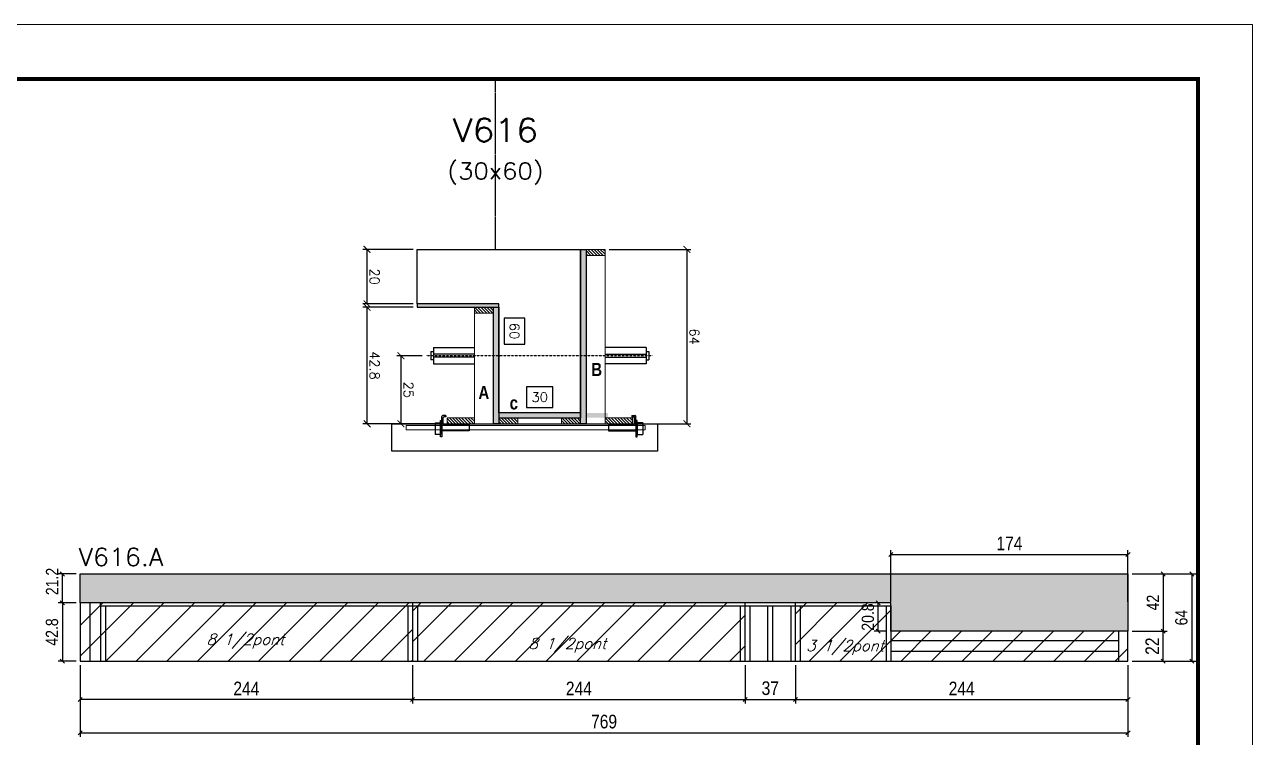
# Model space of a CAD drawing. Extents: x -20960 to -5926, y -2106 to 21915.
# Drawn here: x -8440 to -7538, y 15649 to 16173 of the extents above; entities that cross this region are included whole.
import ezdxf
from ezdxf.enums import TextEntityAlignment as Align

# ---------------------------------------------------------------- set-up
doc = ezdxf.new("R2010")
doc.units = 0
doc.linetypes.add('DASHED', pattern=[0.75, 0.5, -0.25])
doc.linetypes.add('HIDDEN', pattern=[0.375, 0.25, -0.125])
for name, color, linetype in [('barrote', 251, 'Continuous'), ('COTA', 241, 'Continuous'), ('Cota Seção (2x)', 4, 'Continuous'), ('detalhes', 4, 'Continuous'), ('Painéis', 200, 'Continuous'), ('presilha', 1, 'Continuous'), ('Reaproveitamento', 251, 'Continuous'), ('SARR_2.2x7', 40, 'Continuous'), ('SARR_3.5x7', 81, 'Continuous'), ('TENSOR', 3, 'Continuous'), ('texto', 7, 'Continuous'), ('Texto de Titulo', 7, 'Continuous'), ('Texto Qtd Sarr', 242, 'Continuous')]:
    doc.layers.add(name, color=color, linetype=linetype)
for name, color, linetype, lineweight in [('CONCRETO', 251, 'Continuous', 25), ('Folhas', 255, 'Continuous', 9), ('Hachura', 251, 'Continuous', 9), ('Madeira', 126, 'Continuous', 18), ('SARRAFO DE PRESSAO', 251, 'DASHED', 9), ('SCO-___-LAJ', 2, 'Continuous', 0), ('Texto Seção', 7, 'Continuous', 15)]:
    doc.layers.add(name, color=color, linetype=linetype, lineweight=lineweight)
doc.styles.add('COTA TECNICA', font='techl___.ttf', dxfattribs={"height": 10})
doc.styles.add('COTA TECNICA-50', font='techl___.ttf', dxfattribs={"height": 9})
doc.styles.add('REGUA-120', font='ROMANS.shx', dxfattribs={"height": 15})
doc.styles.add('Romans', font='romans.shx')
doc.styles.add('TECNICA', font='techb___.ttf', dxfattribs={"height": 10})
doc.dimstyles.new('COTA PAINEL-50', dxfattribs={"dimtxt": 9, "dimasz": 3, "dimexe": 3, "dimexo": 3, "dimgap": 3, "dimtad": 1, "dimdec": 1, "dimzin": 12, "dimdsep": 46, "dimtxsty": 'COTA TECNICA-50', "dimblk1": 'OBLIQUE', "dimblk2": 'OBLIQUE', "dimsah": 1, "dimcen": 0.9, "dimclrd": 4, "dimclre": 4, "dimclrt": 240, "dimadec": 1, "dimazin": 3, "dimtfac": 1, "dimtdec": 1, "dimtmove": 0, "dimatfit": 3, "dimfxl": 1, "dimtolj": 1, "dimtzin": 12, "dimarcsym": 0})
doc.dimstyles.new('Cota Seção (2x)', dxfattribs={"dimtxt": 7, "dimasz": 5, "dimexe": 3, "dimexo": 3, "dimgap": 2, "dimtad": 3, "dimdec": 1, "dimlfac": 0.5, "dimzin": 12, "dimdsep": 46, "dimtxsty": 'Romans', "dimblk": 'ARCHTICK', "dimcen": 0, "dimclrd": 4, "dimclre": 4, "dimclrt": 1, "dimadec": 1, "dimazin": 3, "dimtfac": 1, "dimtdec": 1, "dimtmove": 0, "dimatfit": 3, "dimldrblk": 'OBLIQUE', "dimfxl": 1, "dimtolj": 1, "dimtzin": 12, "dimarcsym": 0})
doc.dimstyles.new('Cota Seção interna', dxfattribs={"dimtxt": 7, "dimasz": 6, "dimexe": 0.18, "dimexo": 2, "dimgap": -4, "dimtad": 3, "dimdec": 1, "dimlfac": 0.5, "dimzin": 12, "dimdsep": 46, "dimtxsty": 'Romans', "dimblk": 'ARCHTICK', "dimcen": 0.09, "dimse1": 1, "dimse2": 1, "dimsd1": 1, "dimsd2": 1, "dimclrd": 180, "dimclre": 5, "dimclrt": 1, "dimadec": 0, "dimazin": 3, "dimtfac": 1, "dimtdec": 1, "dimtofl": 0, "dimtmove": 0, "dimatfit": 3, "dimldrblk": 'ARCHTICK', "dimfxl": 1, "dimtolj": 1, "dimtzin": 0, "dimarcsym": 0})
doc.dimstyles.new('PAINEL', dxfattribs={"dimtxt": 10, "dimasz": 3, "dimexe": 3, "dimexo": 3, "dimgap": 3, "dimtad": 1, "dimdec": 1, "dimzin": 12, "dimdsep": 46, "dimtxsty": 'COTA TECNICA', "dimblk1": 'OBLIQUE', "dimblk2": 'OBLIQUE', "dimsah": 1, "dimcen": 0.9, "dimclrd": 4, "dimclre": 4, "dimclrt": 240, "dimadec": 1, "dimazin": 3, "dimtfac": 1, "dimtdec": 1, "dimtmove": 0, "dimatfit": 3, "dimfxl": 1, "dimtolj": 1, "dimtzin": 12, "dimarcsym": 0})
pattern_1 = [(45, (-147579.472, -15955.497), (-11.2253202, 11.2253202), [])]

# ---------------------------------------------------------------- blocks, each defined once
blk = doc.blocks.new('9999999999')
at = {"layer": 'Folhas'}
blk.add_lwpolyline([(98138.98, 34190.21), (99623.98, 34190.21), (99623.98, 35240.21), (98138.98, 35240.21)], close=True, dxfattribs=at)
at = {"layer": 'Folhas', "color": 30, "const_width": 3}
blk.add_lwpolyline([(98213.98, 34230.21), (99583.98, 34230.21), (99583.98, 35200.21), (98213.98, 35200.21)], close=True, dxfattribs=at)
blk = doc.blocks.new('titulo1')
at = {"layer": 'Defpoints', "color": 252, "linetype": 'HIDDEN', "ltscale": 2}
blk.add_line((0, 0), (0, 125), dxfattribs=at)
at = {"layer": 'Defpoints', "style": 'Romans', "oblique": 15}
blk.add_attdef('FOLHA', text='', height=10, dxfattribs=at).set_placement((0, 15.58), align=Align.MIDDLE_CENTER)
at = {"layer": 'Texto Qtd Sarr', "color": 3, "style": 'Romans', "oblique": 15}
for tag, height, p in [('TITULO', 17, (0, 71.45)), ('SEÇÃO', 12, (0, 41.55))]:
    blk.add_attdef(tag, text='', height=height, dxfattribs=at).set_placement(p, align=Align.MIDDLE_CENTER)
blk = doc.blocks.new('_ArchTick')
at = {"color": 0, "linetype": 'ByBlock', "const_width": 0.15}
blk.add_lwpolyline([(-0.5, -0.5), (0.5, 0.5)], dxfattribs=at)
blk = doc.blocks.new('*D619')
at = {"layer": 'COTA', "color": 4, "lineweight": -2, "transparency": 16777216}
for p, q in [((-8154.56, 15965.11), (-8191.28, 15965.11)), ((-8188.28, 15879.51), (-8188.28, 15965.11)), ((-8136.96, 15879.51), (-8191.28, 15879.51))]:
    blk.add_line(p, q, dxfattribs=at)
at = {"layer": 'Defpoints', "color": 0, "transparency": 16777216}
for p in [(-8188.28, 15965.11), (-8151.56, 15965.11), (-8133.96, 15879.51)]:
    blk.add_point(p, dxfattribs=at)
at = {"layer": 'COTA', "color": 4, "lineweight": -2, "transparency": 16777216, "xscale": 5, "yscale": 5, "zscale": 5}
for p, rotation in [((-8188.28, 15965.11), 90.00098738421937), ((-8188.28, 15879.51), 270.0009873842193)]:
    blk.add_blockref('_ArchTick', p, dxfattribs=dict(at, rotation=rotation))
at = {"layer": 'COTA', "color": 1, "transparency": 16777216, "insert": (-8182.78, 15922.31), "char_height": 7, "attachment_point": 5, "rotation": 270.00099, "style": 'Romans'}
blk.add_mtext('\\A1;42.8', dxfattribs=at)
blk = doc.blocks.new('_Oblique')
at = {"color": 0, "linetype": 'ByBlock', "lineweight": -2}
blk.add_line((-0.5, -0.5), (0.5, 0.5), dxfattribs=at)
blk = doc.blocks.new('*D620')
at = {"layer": 'COTA', "color": 4, "lineweight": -2, "transparency": 16777216}
for p, q in [((-8154.56, 16007.51), (-8191.28, 16007.51)), ((-8188.28, 15967.51), (-8188.28, 16007.51)), ((-8154.56, 15967.51), (-8191.28, 15967.51))]:
    blk.add_line(p, q, dxfattribs=at)
at = {"layer": 'Defpoints', "color": 0, "transparency": 16777216}
for p in [(-8188.28, 16007.51), (-8151.56, 16007.51), (-8151.56, 15967.51)]:
    blk.add_point(p, dxfattribs=at)
at = {"layer": 'COTA', "color": 4, "lineweight": -2, "transparency": 16777216, "xscale": 5, "yscale": 5, "zscale": 5}
for p, rotation in [((-8188.28, 16007.51), 90.00098738421937), ((-8188.28, 15967.51), 270.0009873842193)]:
    blk.add_blockref('_ArchTick', p, dxfattribs=dict(at, rotation=rotation))
at = {"layer": 'COTA', "color": 1, "transparency": 16777216, "insert": (-8182.78, 15987.51), "char_height": 7, "attachment_point": 5, "rotation": 270.00099, "style": 'Romans'}
blk.add_mtext('\\A1;20', dxfattribs=at)
blk = doc.blocks.new('*D621')
at = {"layer": 'Cota Seção (2x)', "color": 180, "lineweight": -2, "transparency": 16777216}
for p, q in [((-8087.56, 15957.02), (-8087.56, 15938.02)), ((-8072.56, 15957.02), (-8087.56, 15957.02)), ((-8072.56, 15938.02), (-8072.56, 15957.02)), ((-8087.56, 15938.02), (-8072.56, 15938.02))]:
    blk.add_line(p, q, dxfattribs=at)
at = {"layer": 'Defpoints', "color": 0, "transparency": 16777216}
for p in [(-8091.56, 16007.52), (-8091.56, 16007.52), (-8091.56, 15887.52)]:
    blk.add_point(p, dxfattribs=at)
at = {"layer": 'Cota Seção (2x)', "color": 1, "transparency": 16777216, "insert": (-8080.06, 15947.52), "char_height": 7, "attachment_point": 5, "rotation": 270.00099, "style": 'Romans'}
blk.add_mtext('\\A1;60', dxfattribs=at)
blk = doc.blocks.new('PRESILHA METÁLICA 1')
at = {"layer": 'presilha'}
for p, q in [((6, 15.5), (7.5, 15.5)), ((6, -2.5), (6, 15.5)), ((7.5, 10.6), (7.5, 19.9)), ((7.5, 15.5), (7.5, -2.5)), ((12, 21), (8.6, 21)), ((9, 11.6), (9, 18.9)), ((12, 19.5), (9.6, 19.5)), ((12, 21), (12, 19.5)), ((0, 13), (6, 13)), ((0, 13), (0, 0)), ((6, 0), (0, 0)), ((6, 13), (6, 0)), ((37.5, 4.1), (7.5, 4.1)), ((37.5, 11), (9.6, 11)), ((37.5, 11), (37.5, 4.1)), ((7.5, -2.5), (6, -2.5))]:
    blk.add_line(p, q, dxfattribs=at)
for centre, radius, start, end in [((8.6, 19.9), 1.14, 90, 180), ((9.6, 18.9), 0.57, 90, 180), ((9.6, 11.6), 0.57, 180, 270)]:
    blk.add_arc(centre, radius, start, end, dxfattribs=at)
blk = doc.blocks.new('*D702')
at = {"layer": 'COTA', "color": 4, "lineweight": -2, "transparency": 16777216}
for p, q in [((-8147.86, 15929.48), (-8166.42, 15929.48)), ((-8163.42, 15929.48), (-8163.42, 15879.51)), ((-8147.86, 15879.51), (-8166.42, 15879.51))]:
    blk.add_line(p, q, dxfattribs=at)
at = {"layer": 'Defpoints', "color": 0, "transparency": 16777216}
for p in [(-8144.86, 15929.48), (-8163.42, 15879.51), (-8144.86, 15879.51)]:
    blk.add_point(p, dxfattribs=at)
at = {"layer": 'COTA', "color": 4, "lineweight": -2, "transparency": 16777216, "xscale": 5, "yscale": 5, "zscale": 5}
for p, rotation in [((-8163.42, 15929.48), 90.00098738421937), ((-8163.42, 15879.51), 270.0009873842193)]:
    blk.add_blockref('_ArchTick', p, dxfattribs=dict(at, rotation=rotation))
at = {"layer": 'COTA', "color": 1, "transparency": 16777216, "insert": (-8157.92, 15904.5), "char_height": 7, "attachment_point": 5, "rotation": 270.00099, "style": 'Romans'}
blk.add_mtext('\\A1;25', dxfattribs=at)
blk = doc.blocks.new('*D724')
at = {"layer": 'COTA', "color": 4, "linetype": 'ByBlock', "lineweight": -2, "transparency": 16777216}
for p, q in [((-7626.86, 15727.27), (-7601.03, 15727.27)), ((-7604.03, 15705.27), (-7604.03, 15727.27)), ((-7626.86, 15705.27), (-7601.03, 15705.27))]:
    blk.add_line(p, q, dxfattribs=at)
at = {"layer": 'Defpoints', "color": 0, "linetype": 'ByBlock', "transparency": 16777216}
for p in [(-7629.86, 15727.27), (-7604.03, 15727.27), (-7629.86, 15705.27)]:
    blk.add_point(p, dxfattribs=at)
at = {"layer": 'COTA', "color": 4, "linetype": 'ByBlock', "lineweight": -2, "transparency": 16777216, "xscale": 3, "yscale": 3, "zscale": 3}
for p, rotation in [((-7604.03, 15727.27), 90), ((-7604.03, 15705.27), 270)]:
    blk.add_blockref('_Oblique', p, dxfattribs=dict(at, rotation=rotation))
at = {"layer": 'COTA', "color": 240, "linetype": 'ByBlock', "transparency": 16777216, "insert": (-7612.03, 15716.27), "char_height": 10, "attachment_point": 5, "rotation": 90, "style": 'COTA TECNICA'}
blk.add_mtext('\\A1;22', dxfattribs=at)
blk = doc.blocks.new('*D725')
at = {"layer": 'COTA', "color": 4, "linetype": 'ByBlock', "lineweight": -2, "transparency": 16777216}
for p, q in [((-8398.86, 15702.27), (-8398.86, 15674.16)), ((-8154.86, 15702.27), (-8154.86, 15674.16)), ((-8154.86, 15677.16), (-8398.86, 15677.16))]:
    blk.add_line(p, q, dxfattribs=at)
at = {"layer": 'Defpoints', "color": 0, "linetype": 'ByBlock', "transparency": 16777216}
for p in [(-8398.86, 15705.27), (-8154.86, 15705.27), (-8398.86, 15677.16)]:
    blk.add_point(p, dxfattribs=at)
at = {"layer": 'COTA', "color": 4, "linetype": 'ByBlock', "lineweight": -2, "transparency": 16777216, "xscale": 3, "yscale": 3, "zscale": 3, "rotation": 180}
blk.add_blockref('_Oblique', (-8398.86, 15677.16), dxfattribs=at)
at = {"layer": 'COTA', "color": 4, "linetype": 'ByBlock', "lineweight": -2, "transparency": 16777216, "xscale": 3, "yscale": 3, "zscale": 3}
blk.add_blockref('_Oblique', (-8154.86, 15677.16), dxfattribs=at)
at = {"layer": 'COTA', "color": 240, "linetype": 'ByBlock', "transparency": 16777216, "insert": (-8276.86, 15685.23), "char_height": 10, "attachment_point": 5, "style": 'COTA TECNICA'}
blk.add_mtext('\\A1;244', dxfattribs=at)
blk = doc.blocks.new('*D726')
at = {"layer": 'COTA', "color": 4, "linetype": 'ByBlock', "lineweight": -2, "transparency": 16777216}
for p, q in [((-8154.86, 15702.27), (-8154.86, 15674.16)), ((-7910.86, 15702.27), (-7910.86, 15674.16)), ((-8154.86, 15677.16), (-7910.86, 15677.16))]:
    blk.add_line(p, q, dxfattribs=at)
at = {"layer": 'Defpoints', "color": 0, "linetype": 'ByBlock', "transparency": 16777216}
for p in [(-8154.86, 15705.27), (-7910.86, 15705.27), (-7910.86, 15677.16)]:
    blk.add_point(p, dxfattribs=at)
at = {"layer": 'COTA', "color": 4, "linetype": 'ByBlock', "lineweight": -2, "transparency": 16777216, "xscale": 3, "yscale": 3, "zscale": 3, "rotation": 180}
blk.add_blockref('_Oblique', (-8154.86, 15677.16), dxfattribs=at)
at = {"layer": 'COTA', "color": 4, "linetype": 'ByBlock', "lineweight": -2, "transparency": 16777216, "xscale": 3, "yscale": 3, "zscale": 3}
blk.add_blockref('_Oblique', (-7910.86, 15677.16), dxfattribs=at)
at = {"layer": 'COTA', "color": 240, "linetype": 'ByBlock', "transparency": 16777216, "insert": (-8032.86, 15685.23), "char_height": 10, "attachment_point": 5, "style": 'COTA TECNICA'}
blk.add_mtext('\\A1;244', dxfattribs=at)
blk = doc.blocks.new('*D727')
at = {"layer": 'COTA', "color": 4, "linetype": 'ByBlock', "lineweight": -2, "transparency": 16777216}
for p, q in [((-7910.86, 15702.27), (-7910.86, 15674.16)), ((-7873.86, 15702.27), (-7873.86, 15674.16)), ((-7910.86, 15677.16), (-7873.86, 15677.16))]:
    blk.add_line(p, q, dxfattribs=at)
at = {"layer": 'Defpoints', "color": 0, "linetype": 'ByBlock', "transparency": 16777216}
for p in [(-7910.86, 15705.27), (-7873.86, 15705.27), (-7873.86, 15677.16)]:
    blk.add_point(p, dxfattribs=at)
at = {"layer": 'COTA', "color": 4, "linetype": 'ByBlock', "lineweight": -2, "transparency": 16777216, "xscale": 3, "yscale": 3, "zscale": 3, "rotation": 180}
blk.add_blockref('_Oblique', (-7910.86, 15677.16), dxfattribs=at)
at = {"layer": 'COTA', "color": 4, "linetype": 'ByBlock', "lineweight": -2, "transparency": 16777216, "xscale": 3, "yscale": 3, "zscale": 3}
blk.add_blockref('_Oblique', (-7873.86, 15677.16), dxfattribs=at)
at = {"layer": 'COTA', "color": 240, "linetype": 'ByBlock', "transparency": 16777216, "insert": (-7892.36, 15685.38), "char_height": 10, "attachment_point": 5, "style": 'COTA TECNICA'}
blk.add_mtext('\\A1;37', dxfattribs=at)
blk = doc.blocks.new('*D731')
at = {"layer": 'COTA', "color": 4, "linetype": 'ByBlock', "lineweight": -2, "transparency": 16777216}
for p, q in [((-8398.86, 15702.27), (-8398.86, 15649.76)), ((-7629.86, 15702.27), (-7629.86, 15649.76)), ((-8398.86, 15652.76), (-7629.86, 15652.76))]:
    blk.add_line(p, q, dxfattribs=at)
at = {"layer": 'Defpoints', "color": 0, "linetype": 'ByBlock', "transparency": 16777216}
for p in [(-8398.86, 15705.27), (-7629.86, 15705.27), (-7629.86, 15652.76)]:
    blk.add_point(p, dxfattribs=at)
at = {"layer": 'COTA', "color": 4, "linetype": 'ByBlock', "lineweight": -2, "transparency": 16777216, "xscale": 3, "yscale": 3, "zscale": 3, "rotation": 180}
blk.add_blockref('_Oblique', (-8398.86, 15652.76), dxfattribs=at)
at = {"layer": 'COTA', "color": 4, "linetype": 'ByBlock', "lineweight": -2, "transparency": 16777216, "xscale": 3, "yscale": 3, "zscale": 3}
blk.add_blockref('_Oblique', (-7629.86, 15652.76), dxfattribs=at)
at = {"layer": 'COTA', "color": 240, "linetype": 'ByBlock', "transparency": 16777216, "insert": (-8014.36, 15660.89), "char_height": 10, "attachment_point": 5, "style": 'COTA TECNICA'}
blk.add_mtext('\\A1;769', dxfattribs=at)
blk = doc.blocks.new('*D733')
at = {"layer": 'COTA', "color": 4, "linetype": 'ByBlock', "lineweight": -2, "transparency": 16777216}
for p, q in [((-7806.87, 15748.07), (-7816.12, 15748.07)), ((-7813.12, 15727.27), (-7813.12, 15748.07)), ((-7806.87, 15727.27), (-7816.12, 15727.27))]:
    blk.add_line(p, q, dxfattribs=at)
at = {"layer": 'Defpoints', "color": 0, "linetype": 'ByBlock', "transparency": 16777216}
for p in [(-7813.12, 15748.07), (-7803.87, 15748.07), (-7803.87, 15727.27)]:
    blk.add_point(p, dxfattribs=at)
at = {"layer": 'COTA', "color": 4, "linetype": 'ByBlock', "lineweight": -2, "transparency": 16777216, "xscale": 3, "yscale": 3, "zscale": 3}
for p, rotation in [((-7813.12, 15748.07), 90), ((-7813.12, 15727.27), 270)]:
    blk.add_blockref('_Oblique', p, dxfattribs=dict(at, rotation=rotation))
at = {"layer": 'COTA', "color": 240, "linetype": 'ByBlock', "transparency": 16777216, "insert": (-7820.73, 15737.67), "char_height": 9, "attachment_point": 5, "rotation": 90, "style": 'COTA TECNICA-50'}
blk.add_mtext('\\A1;20.8', dxfattribs=at)
blk = doc.blocks.new('*D734')
at = {"layer": 'COTA', "color": 4, "linetype": 'ByBlock', "lineweight": -2, "transparency": 16777216}
for p, q in [((-7626.86, 15769.26), (-7601.03, 15769.26)), ((-7604.03, 15769.26), (-7604.03, 15727.27)), ((-7626.86, 15727.27), (-7601.03, 15727.27))]:
    blk.add_line(p, q, dxfattribs=at)
at = {"layer": 'Defpoints', "color": 0, "linetype": 'ByBlock', "transparency": 16777216}
for p in [(-7629.86, 15769.26), (-7629.86, 15727.27), (-7604.03, 15727.27)]:
    blk.add_point(p, dxfattribs=at)
at = {"layer": 'COTA', "color": 4, "linetype": 'ByBlock', "lineweight": -2, "transparency": 16777216, "xscale": 3, "yscale": 3, "zscale": 3}
for p, rotation in [((-7604.03, 15769.26), 90), ((-7604.03, 15727.27), 270)]:
    blk.add_blockref('_Oblique', p, dxfattribs=dict(at, rotation=rotation))
at = {"layer": 'COTA', "color": 240, "linetype": 'ByBlock', "transparency": 16777216, "insert": (-7611.59, 15748.26), "char_height": 9, "attachment_point": 5, "rotation": 90, "style": 'COTA TECNICA-50'}
blk.add_mtext('\\A1;42', dxfattribs=at)
blk = doc.blocks.new('*D618')
at = {"layer": 'COTA', "color": 4, "linetype": 'ByBlock', "lineweight": -2, "transparency": 16777216}
for p, q in [((-7626.86, 15769.26), (-7580.05, 15769.26)), ((-7583.05, 15769.26), (-7583.05, 15705.27)), ((-7626.86, 15705.27), (-7580.05, 15705.27))]:
    blk.add_line(p, q, dxfattribs=at)
at = {"layer": 'Defpoints', "color": 0, "linetype": 'ByBlock', "transparency": 16777216}
for p in [(-7629.86, 15769.26), (-7629.86, 15705.27), (-7583.05, 15705.27)]:
    blk.add_point(p, dxfattribs=at)
at = {"layer": 'COTA', "color": 4, "linetype": 'ByBlock', "lineweight": -2, "transparency": 16777216, "xscale": 3, "yscale": 3, "zscale": 3}
for p, rotation in [((-7583.05, 15769.26), 90), ((-7583.05, 15705.27), 270)]:
    blk.add_blockref('_Oblique', p, dxfattribs=dict(at, rotation=rotation))
at = {"layer": 'COTA', "color": 240, "linetype": 'ByBlock', "transparency": 16777216, "insert": (-7590.64, 15737.26), "char_height": 9, "attachment_point": 5, "rotation": 90, "style": 'COTA TECNICA-50'}
blk.add_mtext('\\A1;64', dxfattribs=at)
blk = doc.blocks.new('*D735')
at = {"layer": 'COTA', "color": 4, "linetype": 'ByBlock', "lineweight": -2, "transparency": 16777216}
for p, q in [((-8401.86, 15748.07), (-8414.92, 15748.07)), ((-8411.92, 15748.07), (-8411.92, 15705.27)), ((-8401.86, 15705.27), (-8414.92, 15705.27))]:
    blk.add_line(p, q, dxfattribs=at)
at = {"layer": 'Defpoints', "color": 0, "linetype": 'ByBlock', "transparency": 16777216}
for p in [(-8398.86, 15748.07), (-8411.92, 15705.27), (-8398.86, 15705.27)]:
    blk.add_point(p, dxfattribs=at)
at = {"layer": 'COTA', "color": 4, "linetype": 'ByBlock', "lineweight": -2, "transparency": 16777216, "xscale": 3, "yscale": 3, "zscale": 3}
for p, rotation in [((-8411.92, 15748.07), 90), ((-8411.92, 15705.27), 270)]:
    blk.add_blockref('_Oblique', p, dxfattribs=dict(at, rotation=rotation))
at = {"layer": 'COTA', "color": 240, "linetype": 'ByBlock', "transparency": 16777216, "insert": (-8419.51, 15726.67), "char_height": 9, "attachment_point": 5, "rotation": 90, "style": 'COTA TECNICA-50'}
blk.add_mtext('\\A1;42.8', dxfattribs=at)
blk = doc.blocks.new('*D736')
at = {"layer": 'COTA', "color": 4, "linetype": 'ByBlock', "lineweight": -2, "transparency": 16777216}
for p, q in [((-8401.86, 15769.28), (-8414.92, 15769.28)), ((-8411.92, 15748.07), (-8411.92, 15769.28)), ((-8401.86, 15748.07), (-8414.92, 15748.07))]:
    blk.add_line(p, q, dxfattribs=at)
at = {"layer": 'Defpoints', "color": 0, "linetype": 'ByBlock', "transparency": 16777216}
for p in [(-8411.92, 15769.28), (-8398.86, 15769.28), (-8398.86, 15748.07)]:
    blk.add_point(p, dxfattribs=at)
at = {"layer": 'COTA', "color": 4, "linetype": 'ByBlock', "lineweight": -2, "transparency": 16777216, "xscale": 3, "yscale": 3, "zscale": 3}
for p, rotation in [((-8411.92, 15769.28), 90), ((-8411.92, 15748.07), 270)]:
    blk.add_blockref('_Oblique', p, dxfattribs=dict(at, rotation=rotation))
at = {"layer": 'COTA', "color": 240, "linetype": 'ByBlock', "transparency": 16777216, "insert": (-8419.47, 15763.76), "char_height": 9, "attachment_point": 5, "rotation": 90, "style": 'COTA TECNICA-50'}
blk.add_mtext('\\A1;21.2', dxfattribs=at)
blk = doc.blocks.new('*D737')
at = {"layer": 'COTA', "color": 4, "lineweight": -2, "ltscale": 25, "transparency": 16777216}
for p, q in [((-7873.86, 15702.27), (-7873.86, 15674.16)), ((-7629.86, 15702.27), (-7629.86, 15674.16)), ((-7873.86, 15677.16), (-7629.86, 15677.16))]:
    blk.add_line(p, q, dxfattribs=at)
at = {"layer": 'Defpoints', "color": 0, "ltscale": 25, "transparency": 16777216}
for p in [(-7873.86, 15705.27), (-7629.86, 15705.27), (-7629.86, 15677.16)]:
    blk.add_point(p, dxfattribs=at)
at = {"layer": 'COTA', "color": 4, "lineweight": -2, "ltscale": 25, "transparency": 16777216, "xscale": 3, "yscale": 3, "zscale": 3, "rotation": 180}
blk.add_blockref('_Oblique', (-7873.86, 15677.16), dxfattribs=at)
at = {"layer": 'COTA', "color": 4, "lineweight": -2, "ltscale": 25, "transparency": 16777216, "xscale": 3, "yscale": 3, "zscale": 3}
blk.add_blockref('_Oblique', (-7629.86, 15677.16), dxfattribs=at)
at = {"layer": 'COTA', "color": 240, "ltscale": 25, "transparency": 16777216, "insert": (-7751.86, 15685.23), "char_height": 10, "attachment_point": 5, "style": 'COTA TECNICA'}
blk.add_mtext('\\A1;244', dxfattribs=at)
blk = doc.blocks.new('*D738')
at = {"layer": 'COTA', "color": 4, "lineweight": -2, "ltscale": 25, "transparency": 16777216}
for p, q in [((-7803.87, 15748.86), (-7803.87, 15786.65)), ((-7803.87, 15783.65), (-7629.86, 15783.65)), ((-7629.86, 15748.86), (-7629.86, 15786.65))]:
    blk.add_line(p, q, dxfattribs=at)
at = {"layer": 'Defpoints', "color": 0, "ltscale": 25, "transparency": 16777216}
for p in [(-7629.86, 15783.65), (-7803.87, 15745.86), (-7629.86, 15745.86)]:
    blk.add_point(p, dxfattribs=at)
at = {"layer": 'COTA', "color": 4, "lineweight": -2, "ltscale": 25, "transparency": 16777216, "xscale": 3, "yscale": 3, "zscale": 3, "rotation": 180}
blk.add_blockref('_Oblique', (-7803.87, 15783.65), dxfattribs=at)
at = {"layer": 'COTA', "color": 4, "lineweight": -2, "ltscale": 25, "transparency": 16777216, "xscale": 3, "yscale": 3, "zscale": 3}
blk.add_blockref('_Oblique', (-7629.86, 15783.65), dxfattribs=at)
at = {"layer": 'COTA', "color": 240, "ltscale": 25, "transparency": 16777216, "insert": (-7716.86, 15791.72), "char_height": 10, "attachment_point": 5, "style": 'COTA TECNICA'}
blk.add_mtext('\\A1;174', dxfattribs=at)
blk = doc.blocks.new('*D695')
at = {"layer": 'Cota Seção (2x)', "color": 180, "lineweight": -2, "transparency": 16777216}
for p, q in [((-8051.89, 15906.52), (-8071.23, 15906.52)), ((-8071.23, 15906.52), (-8071.23, 15891.52)), ((-8051.89, 15891.52), (-8051.89, 15906.52)), ((-8071.23, 15891.52), (-8051.89, 15891.52))]:
    blk.add_line(p, q, dxfattribs=at)
at = {"layer": 'Defpoints', "color": 0, "transparency": 16777216}
for p in [(-8091.56, 15887.52), (-8031.56, 15887.52), (-8031.56, 15887.52)]:
    blk.add_point(p, dxfattribs=at)
at = {"layer": 'Cota Seção (2x)', "color": 1, "transparency": 16777216, "insert": (-8061.56, 15899.02), "char_height": 7, "attachment_point": 5, "style": 'Romans'}
blk.add_mtext('\\A1;30', dxfattribs=at)

msp = doc.modelspace()

# ---------------------------------------------------------------- hatches: boundary and pattern name
at = {"layer": 'COTA', "linetype": 'ByBlock'}
h = msp.add_hatch(dxfattribs=at)
h.set_pattern_fill('AR-CONC', color=256, scale=0.03)
h.set_pattern_definition([(50, (-147579.4715, -15955.497), (5.46554007, -0.47817257), [0.5715, -6.2865]), (355, (-147579.4715, -15955.497), (-1.05730264, 5.73170536), [0.4572, -5.02921753]), (100.4514447, (-147579.016, -15955.537), (4.40823741, 5.25353256), [0.48570026, -5.34270734]), (46.1842, (-147579.4715, -15953.973), (8.13237123, -1.26126984), [0.85725, -9.42975]), (96.6355576, (-147578.794, -15954.078), (7.122124, 7.42278374), [0.7285507, -8.01406824]), (351.184151, (-147579.4715, -15953.973), (7.122124, 7.42278374), [0.685799, -7.54379196]), (21, (-147578.7095, -15954.354), (4.54843174, -3.06795595), [0.5715, -6.2865]), (326, (-147578.7095, -15954.354), (1.85406085, 5.52563898), [0.4572, -5.0292]), (71.451445, (-147578.3305, -15954.6096), (6.40249258, 2.45768307), [0.48570026, -5.34269813]), (37.5, (-147579.4715, -15955.497), (0.092658098, 2.536651166), [0, -4.96824, 0, -5.1054, 0, -5.04825]), (7.5, (-147579.4715, -15955.497), (2.004589875, 3.005417245), [0, -2.91084, 0, -4.85394, 0, -1.92405]), (327.5, (-147581.1708, -15955.497), (4.067717855, -0.17186232), [0, -1.905, 0, -5.9436, 0, -7.8867]), (317.5, (-147581.9328, -15955.497), (4.44387544, 0.76279473), [0, -2.4765, 0, -3.94716, 0, -5.6007])])
h.paths.add_polyline_path([(-7629.86, 15769.26), (-8398.86, 15769.28), (-8398.86, 15748.07), (-7803.87, 15748.07), (-7803.87, 15745.86), (-7803.87, 15745.86), (-7803.87, 15727.27), (-7629.86, 15727.27)])
h.paths.add_polyline_path([(-7811.89, 15722.63), (-7811.89, 15753.17), (-7830.41, 15753.17), (-7830.41, 15722.63)], flags=9)
at = {"layer": 'Hachura'}
h = msp.add_hatch(color=256, dxfattribs=at)
h.dxf.hatch_style = 1
h.paths.add_polyline_path([(-8031.56, 16007.52), (-8027.56, 16007.52), (-8027.56, 15879.52), (-8031.56, 15879.52)])
h = msp.add_hatch(color=256, dxfattribs=at)
h.dxf.hatch_style = 1
h.paths.add_polyline_path([(-8091.56, 15965.12), (-8091.56, 15967.52), (-8151.56, 15967.51), (-8151.56, 15965.11)])
h = msp.add_hatch(dxfattribs=at)
h.set_pattern_fill('ANSI31', color=256, scale=0.5, angle=270, style=0)
h.set_pattern_definition([(315, (14856.259, 7657.4717), (1.12253202, 1.12253202), [])])
h.paths.add_polyline_path([(-8095.56, 15960.72), (-8095.56, 15965.12), (-8109.56, 15965.11), (-8109.56, 15960.71)])
h = msp.add_hatch(color=256, dxfattribs=at)
h.dxf.hatch_style = 1
h.paths.add_polyline_path([(-8095.56, 15965.12), (-8091.56, 15965.12), (-8091.56, 15879.52), (-8095.56, 15879.52)])
h = msp.add_hatch(dxfattribs=at)
h.set_pattern_fill('ANSI31', color=256, scale=0.5, angle=270, style=0)
h.set_pattern_definition([(315, (14856.259, 7649.8717), (1.12253202, 1.12253202), [])])
h.paths.add_polyline_path([(-8129.56, 15879.51), (-8129.56, 15883.91), (-8109.56, 15883.91), (-8109.56, 15879.51)])
h = msp.add_hatch(color=256, dxfattribs=at)
h.dxf.hatch_style = 1
h.paths.add_polyline_path([(-8011.56, 15883.92), (-8011.56, 15887.52), (-8091.56, 15887.52), (-8091.56, 15883.92)])
h = msp.add_hatch(dxfattribs=at)
h.set_pattern_fill('ANSI31', color=256, scale=0.5, angle=270, style=0)
h.set_pattern_definition([(315, (14865.059, 7649.8717), (1.12253202, 1.12253202), [])])
h.paths.add_polyline_path([(-8091.56, 15879.52), (-8091.56, 15883.92), (-8077.56, 15883.92), (-8077.56, 15879.52)])
at = {"layer": 'Reaproveitamento', "linetype": 'ByBlock'}
h = msp.add_hatch(dxfattribs=at)
h.set_pattern_fill('ANSI31', color=256, scale=5)
h.set_pattern_definition(pattern_1)
h.paths.add_polyline_path([(-8154.86, 15705.27), (-8154.86, 15748.07), (-8398.86, 15748.07), (-8398.86, 15748.07), (-8398.86, 15705.27)])
h = msp.add_hatch(dxfattribs=at)
h.set_pattern_fill('ANSI31', color=256, scale=5)
h.set_pattern_definition([(45, (-149164.472, -15955.497), (-11.2253202, 11.2253202), [])])
h.paths.add_polyline_path([(-7910.86, 15748.07), (-8154.86, 15748.07), (-8154.86, 15705.27), (-7910.86, 15705.27)])
h.paths.add_polyline_path([(-8077.63, 15708.96), (-8010.01, 15708.96), (-8004.51, 15724.93), (-8072.13, 15724.93)], flags=24)
h = msp.add_hatch(dxfattribs=at)
h.set_pattern_fill('ANSI31', color=256, scale=5)
h.set_pattern_definition(pattern_1)
h.paths.add_polyline_path([(-7629.86, 15727.27), (-7803.87, 15727.27), (-7803.87, 15748.07), (-7873.86, 15748.07), (-7873.86, 15705.27), (-7629.86, 15705.27)])

# ---------------------------------------------------------------- linework, layer by layer
at = {"ltscale": 3}
for p, q in [((-8139.56, 15935.48), (-8139.56, 15923.48)), ((-8139.56, 15935.48), (-8109.56, 15935.48)), ((-7983.56, 15935.49), (-8013.56, 15935.49)), ((-7983.56, 15935.49), (-7983.56, 15923.49)), ((-8141.56, 15932.48), (-8141.56, 15926.48)), ((-8141.56, 15932.48), (-8139.56, 15932.48)), ((-8139.56, 15926.48), (-8141.56, 15926.48)), ((-8109.56, 15930.48), (-8139.56, 15930.48)), ((-8109.56, 15928.48), (-8139.56, 15928.48)), ((-8013.56, 15930.49), (-7983.56, 15930.49)), ((-8013.56, 15928.49), (-7983.56, 15928.49)), ((-7983.56, 15932.49), (-7981.56, 15932.49)), ((-7983.56, 15926.49), (-7981.56, 15926.49)), ((-7981.56, 15932.49), (-7981.56, 15926.49)), ((-8139.56, 15923.48), (-8109.56, 15923.48)), ((-7983.56, 15923.49), (-8013.56, 15923.49))]:
    msp.add_line(p, q, dxfattribs=at)
at = {"layer": 'barrote'}
for p, q in [((-8170.16, 15879.51), (-7975.2, 15879.52)), ((-8170.16, 15859.51), (-8170.16, 15879.51)), ((-7975.2, 15879.52), (-7975.19, 15859.52)), ((-7975.19, 15859.52), (-8170.16, 15859.51))]:
    msp.add_line(p, q, dxfattribs=at)
at = {"layer": 'CONCRETO'}
for p, q in [((-8151.56, 16007.51), (-8091.56, 16007.52)), ((-8151.56, 15967.51), (-8151.56, 16007.51)), ((-8091.56, 16007.52), (-8091.56, 16007.52)), ((-8091.56, 16007.52), (-8031.56, 16007.52)), ((-8031.56, 16007.52), (-8031.56, 15883.92)), ((-8091.56, 15967.52), (-8151.56, 15967.51)), ((-8091.56, 15887.52), (-8091.56, 15967.52)), ((-8031.56, 15887.52), (-8091.56, 15887.52)), ((-8031.56, 15883.92), (-8031.56, 15887.52)), ((-8031.56, 15883.92), (-8031.56, 15883.92))]:
    msp.add_line(p, q, dxfattribs=at)
at = {"layer": 'COTA', "color": 4}
for p, q in [((-8010.56, 16007.52), (-7950.59, 16007.52)), ((-7953.59, 16007.52), (-7953.59, 15879.52)), ((-8010.56, 15879.52), (-7950.59, 15879.52))]:
    msp.add_line(p, q, dxfattribs=at)
at = {"layer": 'COTA', "linetype": 'ByBlock'}
for p, q in [((-8398.86, 15769.28), (-7629.86, 15769.26)), ((-8398.86, 15748.07), (-8398.86, 15769.28)), ((-7629.86, 15769.26), (-7629.86, 15727.27))]:
    msp.add_line(p, q, dxfattribs=at)
at = {"layer": 'Hachura', "linetype": 'Continuous'}
for p, q in [((-8027.56, 16006.66), (-8024.02, 16003.12)), ((-8026.17, 16007.52), (-8021.77, 16003.12)), ((-8023.93, 16007.52), (-8019.53, 16003.12)), ((-8021.68, 16007.52), (-8017.28, 16003.12)), ((-8019.44, 16007.52), (-8015.04, 16003.12)), ((-8017.19, 16007.52), (-8013.56, 16003.88)), ((-8014.95, 16007.52), (-8013.56, 16006.13)), ((-8027.56, 16004.41), (-8026.26, 16003.12)), ((-8045.56, 15881.81), (-8043.26, 15879.52)), ((-8045.56, 15879.57), (-8045.51, 15879.52)), ((-8045.42, 15883.92), (-8041.02, 15879.52)), ((-8043.17, 15883.92), (-8038.77, 15879.52)), ((-8040.93, 15883.92), (-8036.53, 15879.52)), ((-8038.68, 15883.92), (-8034.28, 15879.52)), ((-8036.44, 15883.92), (-8032.04, 15879.52)), ((-8034.19, 15883.92), (-8031.56, 15881.28)), ((-8031.95, 15883.92), (-8031.56, 15883.53)), ((-8013.56, 15881.71), (-8011.36, 15879.52)), ((-8013.52, 15883.92), (-8009.12, 15879.52)), ((-8011.27, 15883.92), (-8006.87, 15879.52)), ((-8009.03, 15883.92), (-8004.63, 15879.52)), ((-8006.78, 15883.92), (-8002.38, 15879.52)), ((-8004.54, 15883.92), (-8000.14, 15879.52)), ((-8002.29, 15883.92), (-7997.89, 15879.52)), ((-8000.05, 15883.92), (-7995.65, 15879.52)), ((-7997.8, 15883.92), (-7993.56, 15879.67)), ((-7995.56, 15883.92), (-7993.56, 15881.92))]:
    msp.add_line(p, q, dxfattribs=at)
at = {"layer": 'Madeira'}
for p, q in [((-8013.56, 16007.52), (-8027.56, 16007.52)), ((-8027.56, 16007.52), (-8027.56, 16003.12)), ((-8013.56, 16007.52), (-8027.56, 16007.52)), ((-8027.56, 16007.52), (-8027.56, 15879.52)), ((-8013.56, 16003.12), (-8013.56, 16007.52)), ((-8013.56, 15879.52), (-8013.56, 16007.52)), ((-8027.56, 16003.12), (-8013.56, 16003.12)), ((-8031.56, 15883.92), (-8045.56, 15883.92)), ((-8045.56, 15883.92), (-8045.56, 15879.52)), ((-8045.56, 15879.52), (-8031.56, 15879.52)), ((-8031.56, 15879.52), (-8031.56, 15883.92)), ((-8027.56, 15879.52), (-8013.56, 15879.52)), ((-8013.56, 15879.52), (-8013.56, 15883.92)), ((-8013.56, 15883.92), (-7993.56, 15883.92)), ((-7993.56, 15879.52), (-8013.56, 15879.52)), ((-7993.56, 15883.92), (-7993.56, 15879.52))]:
    msp.add_line(p, q, dxfattribs=at)
for points in [[(-8095.56, 15960.72), (-8095.56, 15965.12), (-8109.56, 15965.11), (-8109.56, 15960.71)], [(-8095.56, 15965.12), (-8109.56, 15965.11), (-8109.56, 15879.51), (-8095.56, 15879.52)], [(-8129.56, 15879.51), (-8129.56, 15883.91), (-8109.56, 15883.91), (-8109.56, 15879.51)], [(-8091.56, 15879.52), (-8091.56, 15883.92), (-8077.56, 15883.92), (-8077.56, 15879.52)]]:
    msp.add_lwpolyline(points, close=True, dxfattribs=at)
at = {"layer": 'Painéis'}
for p, q in [((-8031.56, 16007.52), (-8027.56, 16007.52)), ((-8031.56, 15879.52), (-8031.56, 16007.52)), ((-8027.56, 16007.52), (-8027.56, 15879.52)), ((-8031.56, 15887.52), (-8091.56, 15887.52)), ((-8091.56, 15887.52), (-8091.56, 15883.92)), ((-8091.56, 15883.92), (-8031.56, 15883.92)), ((-8031.56, 15883.92), (-8031.56, 15887.52)), ((-8027.56, 15879.52), (-8031.56, 15879.52))]:
    msp.add_line(p, q, dxfattribs=at)
at = {"layer": 'Painéis', "linetype": 'ByBlock'}
for p, q in [((-7803.87, 15748.07), (-8398.86, 15748.07)), ((-8398.86, 15748.07), (-8398.86, 15705.27)), ((-8154.86, 15748.07), (-8154.86, 15705.27)), ((-7910.86, 15705.27), (-7910.86, 15748.07)), ((-7873.86, 15705.27), (-7873.86, 15748.07)), ((-7803.87, 15727.27), (-7803.87, 15748.07)), ((-7629.86, 15727.27), (-7803.87, 15727.27)), ((-7629.86, 15705.27), (-7629.86, 15727.27)), ((-8398.86, 15705.27), (-7629.86, 15705.27))]:
    msp.add_line(p, q, dxfattribs=at)
at = {"layer": 'Painéis'}
for points in [[(-8091.56, 15965.12), (-8091.56, 15967.52), (-8151.56, 15967.51), (-8151.56, 15965.11)], [(-8095.56, 15965.12), (-8091.56, 15965.12), (-8091.56, 15879.52), (-8095.56, 15879.52)]]:
    msp.add_lwpolyline(points, close=True, dxfattribs=at)
at = {"layer": 'presilha'}
for p, q in [((-8010.98, 15878.88), (-8010.98, 15874.28)), ((-8010.98, 15878.88), (-7992.36, 15878.88)), ((-7993.98, 15885.55), (-7993.98, 15884.55)), ((-7993.98, 15885.55), (-7991.74, 15885.55)), ((-7993.98, 15884.55), (-7992.36, 15884.55)), ((-7991.98, 15879.26), (-7991.98, 15884.17)), ((-7990.98, 15878.64), (-7990.98, 15884.79)), ((-7989.98, 15881.88), (-7990.98, 15881.88)), ((-7990.98, 15881.88), (-7990.98, 15869.88)), ((-7989.98, 15869.88), (-7989.98, 15881.88)), ((-7985.98, 15880.22), (-7989.98, 15880.22)), ((-7989.98, 15880.22), (-7989.98, 15871.55)), ((-7985.98, 15880.22), (-7985.98, 15871.55)), ((-8010.98, 15874.28), (-7990.98, 15874.28)), ((-7990.98, 15869.88), (-7989.98, 15869.88)), ((-7989.98, 15871.55), (-7985.98, 15871.55))]:
    msp.add_line(p, q, dxfattribs=at)
for centre, radius, start, end in [((-7992.36, 15884.17), 0.38, 0.00099, 90.00099), ((-7992.36, 15879.26), 0.38, 270.00099, 0.00099), ((-7991.74, 15884.79), 0.76, 0.00099, 90.00099)]:
    msp.add_arc(centre, radius, start, end, dxfattribs=at)
at = {"layer": 'SARR_2.2x7', "linetype": 'Continuous', "ltscale": 50}
for p, q in [((-8391.86, 15748.07), (-8391.86, 15705.27)), ((-8383.86, 15745.86), (-8383.86, 15748.07)), ((-8383.86, 15745.86), (-8154.86, 15745.86)), ((-8154.86, 15745.87), (-7910.86, 15745.87)), ((-7910.86, 15745.87), (-7873.86, 15745.87)), ((-7873.86, 15745.87), (-7803.87, 15745.86)), ((-7636.86, 15727.27), (-7636.86, 15705.27)), ((-7636.86, 15720.26), (-7803.87, 15720.26)), ((-7636.86, 15712.26), (-7803.87, 15712.26))]:
    msp.add_line(p, q, dxfattribs=at)
at = {"layer": 'SARR_3.5x7'}
for p, q in [((-8383.86, 15745.86), (-8383.86, 15705.27)), ((-8380.36, 15745.86), (-8380.36, 15705.27)), ((-8158.36, 15745.87), (-8158.36, 15705.27)), ((-8151.36, 15745.87), (-8151.36, 15705.27)), ((-7914.36, 15745.87), (-7914.36, 15705.27)), ((-7907.36, 15745.87), (-7907.36, 15705.27)), ((-7894.11, 15748.07), (-7894.11, 15748.07)), ((-7894.11, 15705.27), (-7894.11, 15745.87)), ((-7890.61, 15705.27), (-7890.61, 15745.87)), ((-7877.36, 15745.87), (-7877.36, 15705.27)), ((-7870.36, 15745.87), (-7870.36, 15705.27)), ((-7807.37, 15745.86), (-7807.37, 15705.27)), ((-7803.87, 15745.86), (-7803.87, 15705.27))]:
    msp.add_line(p, q, dxfattribs=at)
at = {"layer": 'SCO-___-LAJ', "color": 1}
for p, q in [((-7984.2, 15878.18), (-8159.5, 15878.18)), ((-8159.5, 15878.18), (-8159.5, 15874.98)), ((-8159.5, 15874.98), (-7984.2, 15874.98)), ((-7984.2, 15874.98), (-7984.2, 15878.18))]:
    msp.add_line(p, q, dxfattribs=at)
at = {"layer": 'TENSOR', "linetype": 'HIDDEN', "ltscale": 0.5}
msp.add_line((-7978.56, 15929.49), (-8144.86, 15929.48), dxfattribs=at)

# ---------------------------------------------------------------- block references
at = {"layer": 'COTA', "color": 4, "xscale": 5, "yscale": 5, "zscale": 5}
for p, rotation in [((-7953.59, 16007.52), 90.00098738421937), ((-7953.59, 15879.52), 270.0009873842193)]:
    msp.add_blockref('_ArchTick', p, dxfattribs=dict(at, rotation=rotation))
at = {"layer": 'presilha', "xscale": 0.6666666666666667, "yscale": 0.6666666666666667, "zscale": 0.6666666666666667, "rotation": 0.0009873841914934626}
msp.add_blockref('PRESILHA METÁLICA 1', (-8138.43, 15871.55), dxfattribs=at)
at = {"layer": 'SARRAFO DE PRESSAO', "color": 6, "linetype": 'ByBlock'}
msp.add_blockref('9999999999', (-107162.48, -19067.69), dxfattribs=at)
at = {"layer": 'Texto Seção'}
ref = msp.add_blockref('titulo1', (-8094.05, 16007.52), dxfattribs=at)
ref.add_attrib('TITULO', 'V616', dxfattribs={"layer": 'Texto de Titulo', "color": 7, "height": 17, "style": 'Romans', "width": 1.1}).set_placement((-8094.05, 16095.02), align=Align.MIDDLE_CENTER)
ref.add_attrib('SEÇÃO', '(30x60)', dxfattribs={"layer": 'Texto de Titulo', "color": 7, "height": 12, "style": 'Romans', "width": 1.1}).set_placement((-8094.05, 16065.02), align=Align.MIDDLE_CENTER)

# ---------------------------------------------------------------- texts
at = {"layer": 'COTA', "color": 1, "insert": (-7948.09, 15943.52), "char_height": 7, "attachment_point": 5, "rotation": 270.00099, "style": 'Romans'}
msp.add_mtext('\\A1;64', dxfattribs=at)
at = {"layer": 'detalhes', "style": 'TECNICA'}
for s, p in [('B', (-8023.73, 15914.55)), ('A', (-8106.56, 15897.7)), ('c', (-8083.64, 15890.01))]:
    msp.add_text(s, height=9.6, rotation=0.00099, dxfattribs=at).set_placement(p)
at = {"layer": 'texto', "color": 2, "char_height": 8, "attachment_point": 5, "style": 'Romans'}
for s, insert in [('{\\Q19;\\C256;8 1/2pont}', (-8277.58, 15719.92)), ('{\\Q19;\\C256;8 1/2pont}', (-8041.26, 15716.94)), ('{\\Q19;\\C256;3 1/2pont}', (-7837.5, 15715.37))]:
    msp.add_mtext(s, dxfattribs=dict(at, insert=insert))
at = {"layer": 'Texto Seção', "style": 'REGUA-120', "width": 1.05}
msp.add_text('V616.A', height=13, dxfattribs=at).set_placement((-8399.9, 15775.24))

# ---------------------------------------------------------------- dimensions: what is measured, and where the dimension line sits
at = {"layer": 'COTA'}
for base, p1, p2, picture, middle in [((-8188.28, 16007.51), (-8151.56, 15967.51), (-8151.56, 16007.51), '*D620', (-8182.78, 15987.51)), ((-8188.28, 15965.11), (-8133.96, 15879.51), (-8151.56, 15965.11), '*D619', (-8182.78, 15922.31)), ((-8163.42, 15879.51), (-8144.86, 15929.48), (-8144.86, 15879.51), '*D702', (-8157.92, 15904.5))]:
    dim = msp.add_linear_dim(base=base, p1=p1, p2=p2, angle=90.00099, dimstyle='Cota Seção (2x)', dxfattribs=at)
    dim.commit()
    dim.dimension.update_dxf_attribs({"geometry": picture, "text_midpoint": middle})
at = {"layer": 'COTA', "ltscale": 25}
for base, p1, p2, picture, middle in [((-7629.86, 15783.65), (-7803.87, 15745.86), (-7629.86, 15745.86), '*D738', (-7716.86, 15791.72)), ((-7629.86, 15677.16), (-7873.86, 15705.27), (-7629.86, 15705.27), '*D737', (-7751.86, 15685.23))]:
    dim = msp.add_linear_dim(base=base, p1=p1, p2=p2, dimstyle='PAINEL', dxfattribs=at)
    dim.commit()
    dim.dimension.update_dxf_attribs({"geometry": picture, "text_midpoint": middle})
at = {"layer": 'COTA', "linetype": 'ByBlock'}
for base, p1, p2, picture, middle in [((-8411.92, 15769.28), (-8398.86, 15748.07), (-8398.86, 15769.28), '*D736', (-8411.92, 15763.76)), ((-7813.12, 15748.07), (-7803.87, 15727.27), (-7803.87, 15748.07), '*D733', (-7813.12, 15737.67))]:
    dim = msp.add_linear_dim(base=base, p1=p1, p2=p2, angle=90, dimstyle='COTA PAINEL-50', override={"dimarcsym": 1}, dxfattribs=at)
    dim.commit()
    dim.dimension.update_dxf_attribs({"geometry": picture, "text_midpoint": middle, "dimtype": 160})
for base, p1, p2, picture, middle in [((-7604.03, 15727.27), (-7629.86, 15769.26), (-7629.86, 15727.27), '*D734', (-7611.59, 15748.26)), ((-7583.05, 15705.27), (-7629.86, 15769.26), (-7629.86, 15705.27), '*D618', (-7590.64, 15737.26)), ((-8411.92, 15705.27), (-8398.86, 15748.07), (-8398.86, 15705.27), '*D735', (-8419.51, 15726.67))]:
    dim = msp.add_linear_dim(base=base, p1=p1, p2=p2, angle=90, dimstyle='COTA PAINEL-50', override={"dimarcsym": 1}, dxfattribs=at)
    dim.commit()
    dim.dimension.update_dxf_attribs({"geometry": picture, "text_midpoint": middle})
dim = msp.add_linear_dim(base=(-7604.03, 15727.27), p1=(-7629.86, 15705.27), p2=(-7629.86, 15727.27), angle=90, dimstyle='PAINEL', dxfattribs=at)
dim.commit()
dim.dimension.update_dxf_attribs({"geometry": '*D724', "text_midpoint": (-7612.03, 15716.27)})
for base, p1, p2, picture, middle in [((-8398.86, 15677.16), (-8154.86, 15705.27), (-8398.86, 15705.27), '*D725', (-8276.86, 15685.23)), ((-7629.86, 15652.76), (-8398.86, 15705.27), (-7629.86, 15705.27), '*D731', (-8014.36, 15660.89)), ((-7910.86, 15677.16), (-8154.86, 15705.27), (-7910.86, 15705.27), '*D726', (-8032.86, 15685.23))]:
    dim = msp.add_linear_dim(base=base, p1=p1, p2=p2, dimstyle='PAINEL', dxfattribs=at)
    dim.commit()
    dim.dimension.update_dxf_attribs({"geometry": picture, "text_midpoint": middle})
dim = msp.add_linear_dim(base=(-7873.86, 15677.16), p1=(-7910.86, 15705.27), p2=(-7873.86, 15705.27), dimstyle='PAINEL', dxfattribs=at)
dim.commit()
dim.dimension.update_dxf_attribs({"geometry": '*D727', "text_midpoint": (-7892.36, 15677.16), "dimtype": 160})
at = {"layer": 'Cota Seção (2x)'}
dim = msp.add_linear_dim(base=(-8091.56, 16007.52), p1=(-8091.56, 15887.52), p2=(-8091.56, 16007.52), angle=90.00099, dimstyle='Cota Seção interna', dxfattribs=at)
dim.commit()
dim.dimension.update_dxf_attribs({"geometry": '*D621', "text_midpoint": (-8080.06, 15947.52)})
dim = msp.add_linear_dim(base=(-8031.56, 15887.52), p1=(-8091.56, 15887.52), p2=(-8031.56, 15887.52), dimstyle='Cota Seção interna', dxfattribs=at)
dim.commit()
dim.dimension.update_dxf_attribs({"geometry": '*D695', "text_midpoint": (-8061.56, 15887.52), "dimtype": 160})

doc.saveas('drawing.dxf')
